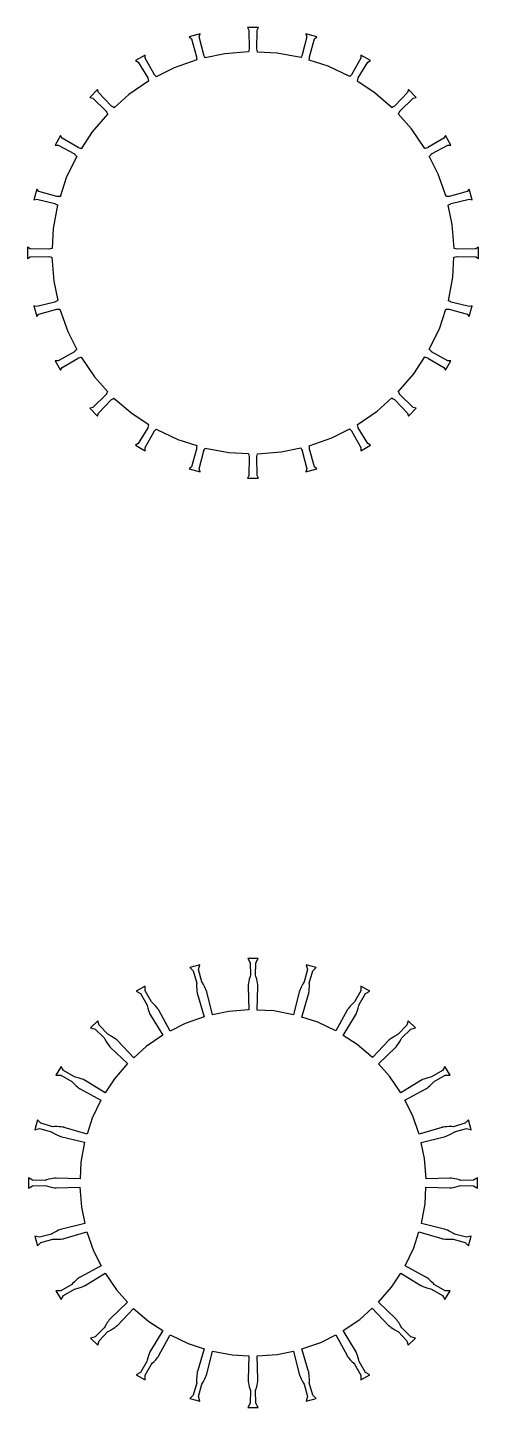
# Model space of a CAD drawing. Header units: metres. Extents: x -24 to 324, y -24 to 424.
# Drawn here: x 275.8 to 324.2, y 275.9 to 424.2 of the extents above; entities that cross this region are included whole.
import ezdxf

# ---------------------------------------------------------------- set-up
doc = ezdxf.new("R2010")
doc.units = ezdxf.units.M

msp = doc.modelspace()

# ---------------------------------------------------------------- linework, layer by layer
for p, q in [((294.306, 423.547), (293.158, 423.239)), ((293.158, 423.239), (293.391, 423.004)), ((293.391, 423.004), (293.941, 421.089)), ((294.222, 423.227), (294.306, 423.547)), ((294.703, 421.293), (294.222, 423.227)), ((300.595, 424.218), (299.405, 424.218)), ((299.405, 424.218), (299.57, 423.931)), ((299.57, 423.931), (299.606, 421.938)), ((300.394, 421.938), (300.43, 423.931)), ((300.43, 423.931), (300.595, 424.218)), ((305.778, 423.227), (305.297, 421.293)), ((306.842, 423.239), (305.694, 423.547)), ((305.694, 423.547), (305.778, 423.227)), ((306.059, 421.089), (306.609, 423.004)), ((306.609, 423.004), (306.842, 423.239)), ((296.965, 421.411), (294.863, 420.971)), ((299.534, 421.605), (296.965, 421.411)), ((299.561, 421.756), (299.533, 421.62)), ((299.533, 421.62), (299.534, 421.605)), ((299.598, 421.908), (299.561, 421.756)), ((299.606, 421.938), (299.598, 421.908)), ((300.402, 421.908), (300.394, 421.938)), ((300.439, 421.756), (300.402, 421.908)), ((300.467, 421.62), (300.439, 421.756)), ((300.466, 421.586), (300.467, 421.62)), ((302.61, 421.467), (300.466, 421.586)), ((305.141, 420.989), (302.61, 421.467)), ((288.406, 421.271), (287.376, 420.676)), ((287.376, 420.676), (287.662, 420.51)), ((287.662, 420.51), (288.689, 418.802)), ((288.407, 420.94), (288.406, 421.271)), ((289.372, 419.196), (288.407, 420.94)), ((291.527, 419.896), (289.611, 418.927)), ((293.958, 420.748), (291.527, 419.896)), ((293.941, 421.089), (293.941, 421.058)), ((293.941, 421.058), (293.946, 420.901)), ((293.946, 420.901), (293.953, 420.762)), ((293.953, 420.762), (293.958, 420.748)), ((294.718, 421.266), (294.703, 421.293)), ((294.793, 421.128), (294.718, 421.266)), ((294.855, 421.004), (294.793, 421.128)), ((294.863, 420.971), (294.855, 421.004)), ((305.145, 421.004), (305.141, 420.989)), ((305.207, 421.128), (305.145, 421.004)), ((305.282, 421.266), (305.207, 421.128)), ((305.297, 421.293), (305.282, 421.266)), ((306.037, 420.73), (306.047, 420.762)), ((308.077, 420.06), (306.037, 420.73)), ((306.047, 420.762), (306.054, 420.901)), ((306.054, 420.901), (306.059, 421.058)), ((306.059, 421.058), (306.059, 421.089)), ((310.398, 418.944), (308.077, 420.06)), ((311.593, 420.94), (310.628, 419.196)), ((311.311, 418.802), (312.338, 420.51)), ((311.594, 421.271), (311.593, 420.94)), ((312.624, 420.676), (311.594, 421.271)), ((312.338, 420.51), (312.624, 420.676)), ((288.794, 418.477), (286.666, 417.025)), ((288.689, 418.802), (288.697, 418.772)), ((288.697, 418.772), (288.742, 418.622)), ((288.742, 418.622), (288.786, 418.49)), ((288.786, 418.49), (288.794, 418.477)), ((289.394, 419.174), (289.372, 419.196)), ((289.502, 419.061), (289.394, 419.174)), ((289.594, 418.957), (289.502, 419.061)), ((289.611, 418.927), (289.594, 418.957)), ((310.406, 418.957), (310.398, 418.944)), ((310.498, 419.061), (310.406, 418.957)), ((310.606, 419.174), (310.498, 419.061)), ((310.628, 419.196), (310.606, 419.174)), ((311.197, 418.461), (311.214, 418.49)), ((312.994, 417.286), (311.197, 418.461)), ((311.214, 418.49), (311.258, 418.622)), ((311.258, 418.622), (311.303, 418.772)), ((311.303, 418.772), (311.311, 418.802)), ((283.296, 417.545), (282.455, 416.704)), ((283.382, 417.226), (283.296, 417.545)), ((284.766, 415.792), (283.382, 417.226)), ((286.666, 417.025), (285.066, 415.593)), ((314.947, 415.607), (312.994, 417.286)), ((316.618, 417.226), (315.234, 415.792)), ((316.704, 417.545), (316.618, 417.226)), ((317.545, 416.704), (316.704, 417.545)), ((282.455, 416.704), (282.774, 416.618)), ((282.774, 416.618), (284.208, 415.234)), ((284.793, 415.776), (284.766, 415.792)), ((284.926, 415.694), (284.793, 415.776)), ((285.042, 415.618), (284.926, 415.694)), ((285.066, 415.593), (285.042, 415.618)), ((314.958, 415.618), (314.947, 415.607)), ((315.074, 415.694), (314.958, 415.618)), ((315.207, 415.776), (315.074, 415.694)), ((315.234, 415.792), (315.207, 415.776)), ((315.792, 415.234), (317.226, 416.618)), ((317.226, 416.618), (317.545, 416.704)), ((284.393, 414.947), (282.714, 412.994)), ((284.208, 415.234), (284.224, 415.207)), ((284.224, 415.207), (284.306, 415.074)), ((284.306, 415.074), (284.382, 414.958)), ((284.382, 414.958), (284.393, 414.947)), ((315.593, 414.934), (315.618, 414.958)), ((317.025, 413.334), (315.593, 414.934)), ((315.618, 414.958), (315.694, 415.074)), ((315.694, 415.074), (315.776, 415.207)), ((315.776, 415.207), (315.792, 415.234)), ((279.324, 412.624), (278.729, 411.594)), ((279.49, 412.338), (279.324, 412.624)), ((282.714, 412.994), (281.539, 411.197)), ((318.477, 411.206), (317.025, 413.334)), ((320.676, 412.624), (320.51, 412.338)), ((321.271, 411.594), (320.676, 412.624)), ((278.729, 411.594), (279.06, 411.593)), ((279.06, 411.593), (280.804, 410.628)), ((281.198, 411.311), (279.49, 412.338)), ((281.228, 411.303), (281.198, 411.311)), ((281.378, 411.258), (281.228, 411.303)), ((281.51, 411.214), (281.378, 411.258)), ((281.539, 411.197), (281.51, 411.214)), ((318.49, 411.214), (318.477, 411.206)), ((318.622, 411.258), (318.49, 411.214)), ((318.772, 411.303), (318.622, 411.258)), ((318.802, 411.311), (318.772, 411.303)), ((320.51, 412.338), (318.802, 411.311)), ((319.196, 410.628), (320.94, 411.593)), ((320.94, 411.593), (321.271, 411.594)), ((281.056, 410.398), (279.94, 408.077)), ((280.804, 410.628), (280.826, 410.606)), ((280.826, 410.606), (280.939, 410.498)), ((280.939, 410.498), (281.043, 410.406)), ((281.043, 410.406), (281.056, 410.398)), ((318.927, 410.389), (318.957, 410.406)), ((319.896, 408.473), (318.927, 410.389)), ((318.957, 410.406), (319.061, 410.498)), ((319.061, 410.498), (319.174, 410.606)), ((319.174, 410.606), (319.196, 410.628)), ((279.94, 408.077), (279.27, 406.037)), ((320.748, 406.042), (319.896, 408.473)), ((276.761, 406.842), (276.453, 405.694)), ((276.996, 406.609), (276.761, 406.842)), ((278.911, 406.059), (276.996, 406.609)), ((323.004, 406.609), (321.089, 406.059)), ((323.239, 406.842), (323.004, 406.609)), ((323.547, 405.694), (323.239, 406.842)), ((276.453, 405.694), (276.773, 405.778)), ((276.773, 405.778), (278.707, 405.297)), ((279.011, 405.141), (278.533, 402.61)), ((278.707, 405.297), (278.734, 405.282)), ((278.734, 405.282), (278.872, 405.207)), ((278.872, 405.207), (278.996, 405.145)), ((278.942, 406.059), (278.911, 406.059)), ((279.099, 406.054), (278.942, 406.059)), ((278.996, 405.145), (279.011, 405.141)), ((279.238, 406.047), (279.099, 406.054)), ((279.27, 406.037), (279.238, 406.047)), ((320.762, 406.047), (320.748, 406.042)), ((320.901, 406.054), (320.762, 406.047)), ((321.058, 406.059), (320.901, 406.054)), ((320.971, 405.137), (321.004, 405.145)), ((321.411, 403.035), (320.971, 405.137)), ((321.004, 405.145), (321.128, 405.207)), ((321.089, 406.059), (321.058, 406.059)), ((321.128, 405.207), (321.266, 405.282)), ((321.266, 405.282), (321.293, 405.297)), ((321.293, 405.297), (323.227, 405.778)), ((323.227, 405.778), (323.547, 405.694)), ((278.533, 402.61), (278.414, 400.466)), ((321.605, 400.466), (321.411, 403.035)), ((276.069, 400.43), (275.782, 400.595)), ((275.782, 400.595), (275.782, 399.405)), ((324.218, 400.595), (323.931, 400.43)), ((324.218, 399.405), (324.218, 400.595)), ((275.782, 399.405), (276.069, 399.57)), ((278.062, 400.394), (276.069, 400.43)), ((276.069, 399.57), (278.062, 399.606)), ((278.092, 400.402), (278.062, 400.394)), ((278.062, 399.606), (278.092, 399.598)), ((278.244, 400.439), (278.092, 400.402)), ((278.092, 399.598), (278.244, 399.561)), ((278.38, 400.467), (278.244, 400.439)), ((278.244, 399.561), (278.38, 399.533)), ((278.414, 400.466), (278.38, 400.467)), ((278.38, 399.533), (278.395, 399.534)), ((278.395, 399.534), (278.589, 396.965)), ((321.467, 397.39), (321.586, 399.534)), ((321.586, 399.534), (321.62, 399.533)), ((321.62, 400.467), (321.605, 400.466)), ((321.756, 400.439), (321.62, 400.467)), ((321.62, 399.533), (321.756, 399.561)), ((321.908, 400.402), (321.756, 400.439)), ((321.756, 399.561), (321.908, 399.598)), ((321.938, 400.394), (321.908, 400.402)), ((321.908, 399.598), (321.938, 399.606)), ((323.931, 400.43), (321.938, 400.394)), ((321.938, 399.606), (323.931, 399.57)), ((323.931, 399.57), (324.218, 399.405)), ((278.589, 396.965), (279.029, 394.863)), ((320.989, 394.859), (321.467, 397.39)), ((278.707, 394.703), (276.773, 394.222)), ((278.734, 394.718), (278.707, 394.703)), ((278.872, 394.793), (278.734, 394.718)), ((278.996, 394.855), (278.872, 394.793)), ((279.029, 394.863), (278.996, 394.855)), ((321.004, 394.855), (320.989, 394.859)), ((321.128, 394.793), (321.004, 394.855)), ((321.266, 394.718), (321.128, 394.793)), ((321.293, 394.703), (321.266, 394.718)), ((323.227, 394.222), (321.293, 394.703)), ((276.773, 394.222), (276.453, 394.306)), ((276.453, 394.306), (276.761, 393.158)), ((276.761, 393.158), (276.996, 393.391)), ((276.996, 393.391), (278.911, 393.941)), ((278.911, 393.941), (278.942, 393.941)), ((278.942, 393.941), (279.099, 393.946)), ((279.099, 393.946), (279.238, 393.953)), ((279.238, 393.953), (279.252, 393.958)), ((279.252, 393.958), (280.104, 391.527)), ((320.06, 391.923), (320.73, 393.963)), ((320.73, 393.963), (320.762, 393.953)), ((320.762, 393.953), (320.901, 393.946)), ((320.901, 393.946), (321.058, 393.941)), ((321.058, 393.941), (321.089, 393.941)), ((321.089, 393.941), (323.004, 393.391)), ((323.004, 393.391), (323.239, 393.158)), ((323.547, 394.306), (323.227, 394.222)), ((323.239, 393.158), (323.547, 394.306)), ((318.944, 389.602), (320.06, 391.923)), ((280.104, 391.527), (281.073, 389.611)), ((280.804, 389.372), (279.06, 388.407)), ((279.49, 387.662), (281.198, 388.689)), ((280.826, 389.394), (280.804, 389.372)), ((280.939, 389.502), (280.826, 389.394)), ((281.043, 389.594), (280.939, 389.502)), ((281.073, 389.611), (281.043, 389.594)), ((281.198, 388.689), (281.228, 388.697)), ((281.228, 388.697), (281.378, 388.742)), ((281.378, 388.742), (281.51, 388.786)), ((281.51, 388.786), (281.523, 388.794)), ((281.523, 388.794), (282.975, 386.666)), ((317.286, 387.006), (318.461, 388.803)), ((318.461, 388.803), (318.49, 388.786)), ((318.49, 388.786), (318.622, 388.742)), ((318.622, 388.742), (318.772, 388.697)), ((318.772, 388.697), (318.802, 388.689)), ((318.802, 388.689), (320.51, 387.662)), ((318.957, 389.594), (318.944, 389.602)), ((319.061, 389.502), (318.957, 389.594)), ((319.174, 389.394), (319.061, 389.502)), ((319.196, 389.372), (319.174, 389.394)), ((320.94, 388.407), (319.196, 389.372)), ((279.06, 388.407), (278.729, 388.406)), ((278.729, 388.406), (279.324, 387.376)), ((279.324, 387.376), (279.49, 387.662)), ((320.51, 387.662), (320.676, 387.376)), ((320.676, 387.376), (321.271, 388.406)), ((321.271, 388.406), (320.94, 388.407)), ((282.975, 386.666), (284.407, 385.066)), ((315.607, 385.053), (317.286, 387.006)), ((284.208, 384.766), (282.774, 383.382)), ((284.224, 384.793), (284.208, 384.766)), ((284.306, 384.926), (284.224, 384.793)), ((284.382, 385.042), (284.306, 384.926)), ((284.407, 385.066), (284.382, 385.042)), ((284.766, 384.208), (284.793, 384.224)), ((284.793, 384.224), (284.926, 384.306)), ((284.926, 384.306), (285.042, 384.382)), ((285.042, 384.382), (285.053, 384.393)), ((285.053, 384.393), (287.006, 382.714)), ((313.334, 382.975), (314.934, 384.407)), ((314.934, 384.407), (314.958, 384.382)), ((314.958, 384.382), (315.074, 384.306)), ((315.074, 384.306), (315.207, 384.224)), ((315.207, 384.224), (315.234, 384.208)), ((315.618, 385.042), (315.607, 385.053)), ((315.694, 384.926), (315.618, 385.042)), ((315.776, 384.793), (315.694, 384.926)), ((315.792, 384.766), (315.776, 384.793)), ((317.226, 383.382), (315.792, 384.766)), ((282.774, 383.382), (282.455, 383.296)), ((282.455, 383.296), (283.296, 382.455)), ((283.296, 382.455), (283.382, 382.774)), ((283.382, 382.774), (284.766, 384.208)), ((311.206, 381.523), (313.334, 382.975)), ((315.234, 384.208), (316.618, 382.774)), ((316.618, 382.774), (316.704, 382.455)), ((316.704, 382.455), (317.545, 383.296)), ((317.545, 383.296), (317.226, 383.382)), ((287.006, 382.714), (288.803, 381.539)), ((288.742, 381.378), (288.697, 381.228)), ((288.786, 381.51), (288.742, 381.378)), ((288.803, 381.539), (288.786, 381.51)), ((311.214, 381.51), (311.206, 381.523)), ((311.258, 381.378), (311.214, 381.51)), ((311.303, 381.228), (311.258, 381.378)), ((288.689, 381.198), (287.662, 379.49)), ((288.407, 379.06), (289.372, 380.804)), ((288.697, 381.228), (288.689, 381.198)), ((289.372, 380.804), (289.394, 380.826)), ((289.394, 380.826), (289.502, 380.939)), ((289.502, 380.939), (289.594, 381.043)), ((289.594, 381.043), (289.602, 381.056)), ((289.602, 381.056), (291.923, 379.94)), ((291.923, 379.94), (293.963, 379.27)), ((306.042, 379.252), (308.473, 380.104)), ((308.473, 380.104), (310.389, 381.073)), ((310.389, 381.073), (310.406, 381.043)), ((310.406, 381.043), (310.498, 380.939)), ((310.498, 380.939), (310.606, 380.826)), ((310.606, 380.826), (310.628, 380.804)), ((310.628, 380.804), (311.593, 379.06)), ((311.311, 381.198), (311.303, 381.228)), ((312.338, 379.49), (311.311, 381.198)), ((287.662, 379.49), (287.376, 379.324)), ((287.376, 379.324), (288.406, 378.729)), ((288.406, 378.729), (288.407, 379.06)), ((293.941, 378.911), (293.391, 376.996)), ((293.946, 379.099), (293.941, 378.942)), ((293.941, 378.942), (293.941, 378.911)), ((293.953, 379.238), (293.946, 379.099)), ((293.963, 379.27), (293.953, 379.238)), ((294.222, 376.773), (294.703, 378.707)), ((294.703, 378.707), (294.718, 378.734)), ((294.718, 378.734), (294.793, 378.872)), ((294.793, 378.872), (294.855, 378.996)), ((294.855, 378.996), (294.859, 379.011)), ((294.859, 379.011), (297.39, 378.533)), ((297.39, 378.533), (299.534, 378.414)), ((299.534, 378.414), (299.533, 378.38)), ((299.533, 378.38), (299.561, 378.244)), ((300.439, 378.244), (300.467, 378.38)), ((300.466, 378.395), (303.035, 378.589)), ((300.467, 378.38), (300.466, 378.395)), ((303.035, 378.589), (305.137, 379.029)), ((305.137, 379.029), (305.145, 378.996)), ((305.145, 378.996), (305.207, 378.872)), ((305.207, 378.872), (305.282, 378.734)), ((305.282, 378.734), (305.297, 378.707)), ((305.297, 378.707), (305.778, 376.773)), ((306.047, 379.238), (306.042, 379.252)), ((306.054, 379.099), (306.047, 379.238)), ((306.059, 378.942), (306.054, 379.099)), ((306.059, 378.911), (306.059, 378.942)), ((306.609, 376.996), (306.059, 378.911)), ((311.593, 379.06), (311.594, 378.729)), ((311.594, 378.729), (312.624, 379.324)), ((312.624, 379.324), (312.338, 379.49)), ((293.391, 376.996), (293.158, 376.761)), ((299.561, 378.244), (299.598, 378.092)), ((299.606, 378.062), (299.57, 376.069)), ((299.598, 378.092), (299.606, 378.062)), ((300.394, 378.062), (300.402, 378.092)), ((300.43, 376.069), (300.394, 378.062)), ((300.402, 378.092), (300.439, 378.244)), ((306.842, 376.761), (306.609, 376.996)), ((293.158, 376.761), (294.306, 376.453)), ((294.306, 376.453), (294.222, 376.773)), ((299.57, 376.069), (299.405, 375.782)), ((299.405, 375.782), (300.595, 375.782)), ((300.595, 375.782), (300.43, 376.069)), ((305.778, 376.773), (305.694, 376.453)), ((305.694, 376.453), (306.842, 376.761)), ((294.279, 323.45), (293.229, 323.168)), ((294.157, 322.952), (294.279, 323.45)), ((300.544, 324.131), (299.456, 324.131)), ((299.456, 324.131), (299.703, 323.683)), ((299.703, 323.683), (299.72, 322.325)), ((300.28, 322.325), (300.297, 323.683)), ((300.297, 323.683), (300.544, 324.131)), ((306.771, 323.168), (305.721, 323.45)), ((305.721, 323.45), (305.843, 322.952)), ((293.229, 323.168), (293.584, 322.799)), ((293.584, 322.799), (293.952, 321.492)), ((294.492, 321.637), (294.157, 322.952)), ((299.602, 321.926), (299.547, 321.688)), ((299.681, 322.205), (299.602, 321.926)), ((299.72, 322.325), (299.681, 322.205)), ((300.319, 322.205), (300.28, 322.325)), ((300.398, 321.926), (300.319, 322.205)), ((300.453, 321.688), (300.398, 321.926)), ((305.843, 322.952), (305.508, 321.637)), ((306.048, 321.492), (306.416, 322.799)), ((306.416, 322.799), (306.771, 323.168)), ((288.405, 321.17), (287.464, 320.626)), ((287.464, 320.626), (287.902, 320.361)), ((288.416, 320.658), (288.405, 321.17)), ((289.08, 319.474), (288.416, 320.658)), ((293.944, 321.366), (293.941, 321.076)), ((293.941, 321.076), (293.949, 320.832)), ((293.952, 321.492), (293.944, 321.366)), ((293.949, 320.832), (293.965, 320.632)), ((293.965, 320.632), (293.984, 320.477)), ((293.984, 320.477), (294.003, 320.367)), ((294.561, 321.531), (294.492, 321.637)), ((294.709, 321.282), (294.561, 321.531)), ((294.825, 321.066), (294.709, 321.282)), ((294.911, 320.885), (294.825, 321.066)), ((294.971, 320.742), (294.911, 320.885)), ((295.01, 320.637), (294.971, 320.742)), ((295.03, 320.574), (295.01, 320.637)), ((295.036, 320.552), (295.03, 320.574)), ((295.634, 318.074), (295.036, 320.552)), ((299.479, 321.226), (299.476, 321.159)), ((299.476, 321.159), (299.476, 321.137)), ((299.476, 321.137), (299.539, 318.603)), ((299.489, 321.336), (299.479, 321.226)), ((299.51, 321.491), (299.489, 321.336)), ((299.547, 321.688), (299.51, 321.491)), ((300.49, 321.491), (300.453, 321.688)), ((300.461, 318.588), (300.524, 321.137)), ((300.511, 321.336), (300.49, 321.491)), ((300.521, 321.226), (300.511, 321.336)), ((300.524, 321.159), (300.521, 321.226)), ((300.524, 321.137), (300.524, 321.159)), ((304.964, 320.552), (304.369, 318.089)), ((304.97, 320.574), (304.964, 320.552)), ((304.99, 320.637), (304.97, 320.574)), ((305.029, 320.742), (304.99, 320.637)), ((305.089, 320.885), (305.029, 320.742)), ((305.175, 321.066), (305.089, 320.885)), ((305.291, 321.282), (305.175, 321.066)), ((305.439, 321.531), (305.291, 321.282)), ((305.508, 321.637), (305.439, 321.531)), ((305.997, 320.367), (306.016, 320.477)), ((306.016, 320.477), (306.035, 320.632)), ((306.035, 320.632), (306.051, 320.832)), ((306.056, 321.366), (306.048, 321.492)), ((306.051, 320.832), (306.059, 321.076)), ((306.059, 321.076), (306.056, 321.366)), ((311.584, 320.658), (310.92, 319.474)), ((311.595, 321.17), (311.584, 320.658)), ((312.536, 320.626), (311.595, 321.17)), ((312.098, 320.361), (312.536, 320.626)), ((287.902, 320.361), (288.595, 319.194)), ((288.595, 319.194), (288.621, 319.07)), ((288.621, 319.07), (288.692, 318.79)), ((289.174, 319.39), (289.08, 319.474)), ((289.381, 319.188), (289.174, 319.39)), ((289.549, 319.009), (289.381, 319.188)), ((289.679, 318.856), (289.549, 319.009)), ((294.003, 320.367), (294.017, 320.302)), ((294.017, 320.302), (294.023, 320.281)), ((294.023, 320.281), (294.739, 317.85)), ((305.256, 317.835), (305.977, 320.281)), ((305.977, 320.281), (305.983, 320.302)), ((305.983, 320.302), (305.997, 320.367)), ((310.451, 319.009), (310.321, 318.856)), ((310.619, 319.188), (310.451, 319.009)), ((310.826, 319.39), (310.619, 319.188)), ((310.92, 319.474), (310.826, 319.39)), ((311.308, 318.79), (311.379, 319.07)), ((311.379, 319.07), (311.405, 319.194)), ((311.405, 319.194), (312.098, 320.361)), ((288.692, 318.79), (288.764, 318.556)), ((288.764, 318.556), (288.831, 318.367)), ((288.831, 318.367), (288.889, 318.222)), ((288.889, 318.222), (288.936, 318.121)), ((288.936, 318.121), (288.967, 318.062)), ((288.967, 318.062), (288.978, 318.043)), ((288.978, 318.043), (290.299, 315.88)), ((289.774, 318.733), (289.679, 318.856)), ((289.838, 318.642), (289.774, 318.733)), ((289.875, 318.586), (289.838, 318.642)), ((289.886, 318.567), (289.875, 318.586)), ((291.105, 316.328), (289.886, 318.567)), ((294.739, 317.85), (292.703, 317.136)), ((297.386, 318.441), (295.634, 318.074)), ((299.539, 318.603), (297.386, 318.441)), ((302.248, 318.489), (300.461, 318.588)), ((304.369, 318.089), (302.248, 318.489)), ((306.957, 317.277), (305.256, 317.835)), ((310.114, 318.567), (308.902, 316.342)), ((309.693, 315.867), (311.022, 318.043)), ((310.125, 318.586), (310.114, 318.567)), ((310.162, 318.642), (310.125, 318.586)), ((310.226, 318.733), (310.162, 318.642)), ((310.321, 318.856), (310.226, 318.733)), ((311.022, 318.043), (311.033, 318.062)), ((311.033, 318.062), (311.064, 318.121)), ((311.064, 318.121), (311.111, 318.222)), ((311.111, 318.222), (311.169, 318.367)), ((311.169, 318.367), (311.236, 318.556)), ((311.236, 318.556), (311.308, 318.79)), ((283.321, 317.448), (282.552, 316.679)), ((282.552, 316.679), (283.044, 316.536)), ((283.044, 316.536), (284.016, 315.589)), ((283.464, 316.956), (283.321, 317.448)), ((284.411, 315.984), (283.464, 316.956)), ((284.525, 315.927), (284.411, 315.984)), ((292.703, 317.136), (291.105, 316.328)), ((308.902, 316.342), (306.957, 317.277)), ((315.589, 315.984), (315.475, 315.927)), ((316.536, 316.956), (315.589, 315.984)), ((315.984, 315.589), (316.956, 316.536)), ((316.679, 317.448), (316.536, 316.956)), ((317.448, 316.679), (316.679, 317.448)), ((316.956, 316.536), (317.448, 316.679)), ((284.016, 315.589), (284.073, 315.475)), ((284.073, 315.475), (284.214, 315.223)), ((284.214, 315.223), (284.344, 315.015)), ((284.344, 315.015), (284.458, 314.85)), ((284.458, 314.85), (284.552, 314.726)), ((284.777, 315.786), (284.525, 315.927)), ((284.552, 314.726), (284.623, 314.64)), ((284.623, 314.64), (284.668, 314.591)), ((284.668, 314.591), (284.683, 314.575)), ((284.683, 314.575), (286.519, 312.828)), ((284.985, 315.656), (284.777, 315.786)), ((285.15, 315.542), (284.985, 315.656)), ((285.274, 315.448), (285.15, 315.542)), ((285.36, 315.377), (285.274, 315.448)), ((285.409, 315.332), (285.36, 315.377)), ((285.425, 315.317), (285.409, 315.332)), ((287.182, 313.47), (285.425, 315.317)), ((288.516, 314.663), (287.182, 313.47)), ((290.299, 315.88), (288.516, 314.663)), ((311.191, 314.888), (309.693, 315.867)), ((312.828, 313.481), (311.191, 314.888)), ((314.575, 315.317), (312.828, 313.481)), ((313.47, 312.818), (315.317, 314.575)), ((314.591, 315.332), (314.575, 315.317)), ((314.64, 315.377), (314.591, 315.332)), ((314.726, 315.448), (314.64, 315.377)), ((314.85, 315.542), (314.726, 315.448)), ((315.015, 315.656), (314.85, 315.542)), ((315.223, 315.786), (315.015, 315.656)), ((315.475, 315.927), (315.223, 315.786)), ((315.317, 314.575), (315.332, 314.591)), ((315.332, 314.591), (315.377, 314.64)), ((315.377, 314.64), (315.448, 314.726)), ((315.448, 314.726), (315.542, 314.85)), ((315.542, 314.85), (315.656, 315.015)), ((315.656, 315.015), (315.786, 315.223)), ((315.786, 315.223), (315.927, 315.475)), ((315.927, 315.475), (315.984, 315.589)), ((279.374, 312.536), (278.83, 311.595)), ((278.83, 311.595), (279.342, 311.584)), ((279.342, 311.584), (280.526, 310.92)), ((279.639, 312.098), (279.374, 312.536)), ((280.806, 311.405), (279.639, 312.098)), ((286.519, 312.828), (285.112, 311.191)), ((314.663, 311.484), (313.47, 312.818)), ((320.361, 312.098), (319.194, 311.405)), ((319.474, 310.92), (320.658, 311.584)), ((320.626, 312.536), (320.361, 312.098)), ((321.17, 311.595), (320.626, 312.536)), ((320.658, 311.584), (321.17, 311.595)), ((280.526, 310.92), (280.61, 310.826)), ((280.61, 310.826), (280.812, 310.619)), ((280.93, 311.379), (280.806, 311.405)), ((280.812, 310.619), (280.991, 310.451)), ((281.21, 311.308), (280.93, 311.379)), ((280.991, 310.451), (281.144, 310.321)), ((281.144, 310.321), (281.267, 310.226)), ((281.444, 311.236), (281.21, 311.308)), ((281.267, 310.226), (281.358, 310.162)), ((281.358, 310.162), (281.414, 310.125)), ((281.414, 310.125), (281.433, 310.114)), ((281.433, 310.114), (283.658, 308.902)), ((281.633, 311.169), (281.444, 311.236)), ((281.778, 311.111), (281.633, 311.169)), ((281.879, 311.064), (281.778, 311.111)), ((281.938, 311.033), (281.879, 311.064)), ((281.957, 311.022), (281.938, 311.033)), ((284.133, 309.693), (281.957, 311.022)), ((285.112, 311.191), (284.133, 309.693)), ((315.88, 309.701), (314.663, 311.484)), ((318.043, 311.022), (315.88, 309.701)), ((316.328, 308.895), (318.567, 310.114)), ((318.062, 311.033), (318.043, 311.022)), ((318.121, 311.064), (318.062, 311.033)), ((318.222, 311.111), (318.121, 311.064)), ((318.367, 311.169), (318.222, 311.111)), ((318.556, 311.236), (318.367, 311.169)), ((318.79, 311.308), (318.556, 311.236)), ((318.567, 310.114), (318.586, 310.125)), ((318.586, 310.125), (318.642, 310.162)), ((318.642, 310.162), (318.733, 310.226)), ((318.733, 310.226), (318.856, 310.321)), ((319.07, 311.379), (318.79, 311.308)), ((318.856, 310.321), (319.009, 310.451)), ((319.009, 310.451), (319.188, 310.619)), ((319.194, 311.405), (319.07, 311.379)), ((319.188, 310.619), (319.39, 310.826)), ((319.39, 310.826), (319.474, 310.92)), ((283.658, 308.902), (282.723, 306.957)), ((317.136, 307.297), (316.328, 308.895)), ((317.85, 305.261), (317.136, 307.297)), ((276.832, 306.771), (276.55, 305.721)), ((276.55, 305.721), (277.048, 305.843)), ((277.201, 306.416), (276.832, 306.771)), ((277.048, 305.843), (278.363, 305.508)), ((278.508, 306.048), (277.201, 306.416)), ((278.634, 306.056), (278.508, 306.048)), ((278.924, 306.059), (278.634, 306.056)), ((279.168, 306.051), (278.924, 306.059)), ((279.368, 306.035), (279.168, 306.051)), ((279.523, 306.016), (279.368, 306.035)), ((279.633, 305.997), (279.523, 306.016)), ((279.698, 305.983), (279.633, 305.997)), ((279.719, 305.977), (279.698, 305.983)), ((282.165, 305.256), (279.719, 305.977)), ((282.723, 306.957), (282.165, 305.256)), ((320.281, 305.977), (317.85, 305.261)), ((320.302, 305.983), (320.281, 305.977)), ((320.367, 305.997), (320.302, 305.983)), ((320.477, 306.016), (320.367, 305.997)), ((320.632, 306.035), (320.477, 306.016)), ((320.832, 306.051), (320.632, 306.035)), ((321.076, 306.059), (320.832, 306.051)), ((321.366, 306.056), (321.076, 306.059)), ((321.492, 306.048), (321.366, 306.056)), ((322.799, 306.416), (321.492, 306.048)), ((321.637, 305.508), (322.952, 305.843)), ((323.168, 306.771), (322.799, 306.416)), ((322.952, 305.843), (323.45, 305.721)), ((323.45, 305.721), (323.168, 306.771)), ((278.363, 305.508), (278.469, 305.439)), ((278.469, 305.439), (278.718, 305.291)), ((278.718, 305.291), (278.934, 305.175)), ((278.934, 305.175), (279.115, 305.089)), ((279.115, 305.089), (279.258, 305.029)), ((279.258, 305.029), (279.363, 304.99)), ((279.363, 304.99), (279.426, 304.97)), ((279.426, 304.97), (279.448, 304.964)), ((279.448, 304.964), (281.911, 304.369)), ((281.911, 304.369), (281.511, 302.248)), ((318.074, 304.366), (320.552, 304.964)), ((318.441, 302.614), (318.074, 304.366)), ((320.552, 304.964), (320.574, 304.97)), ((320.574, 304.97), (320.637, 304.99)), ((320.637, 304.99), (320.742, 305.029)), ((320.742, 305.029), (320.885, 305.089)), ((320.885, 305.089), (321.066, 305.175)), ((321.066, 305.175), (321.282, 305.291)), ((321.282, 305.291), (321.531, 305.439)), ((321.531, 305.439), (321.637, 305.508)), ((281.511, 302.248), (281.412, 300.461)), ((318.603, 300.461), (318.441, 302.614)), ((276.317, 300.297), (275.869, 300.544)), ((275.869, 300.544), (275.869, 299.456)), ((275.869, 299.456), (276.317, 299.703)), ((277.675, 300.28), (276.317, 300.297)), ((276.317, 299.703), (277.675, 299.72)), ((277.795, 300.319), (277.675, 300.28)), ((277.675, 299.72), (277.795, 299.681)), ((278.074, 300.398), (277.795, 300.319)), ((277.795, 299.681), (278.074, 299.602)), ((278.312, 300.453), (278.074, 300.398)), ((278.509, 300.49), (278.312, 300.453)), ((278.664, 300.511), (278.509, 300.49)), ((278.774, 300.521), (278.664, 300.511)), ((278.841, 300.524), (278.774, 300.521)), ((278.863, 300.524), (278.841, 300.524)), ((281.412, 300.461), (278.863, 300.524)), ((321.137, 300.524), (318.603, 300.461)), ((321.159, 300.524), (321.137, 300.524)), ((321.226, 300.521), (321.159, 300.524)), ((321.336, 300.511), (321.226, 300.521)), ((321.491, 300.49), (321.336, 300.511)), ((321.688, 300.453), (321.491, 300.49)), ((321.926, 300.398), (321.688, 300.453)), ((322.205, 300.319), (321.926, 300.398)), ((321.926, 299.602), (322.205, 299.681)), ((322.325, 300.28), (322.205, 300.319)), ((322.205, 299.681), (322.325, 299.72)), ((323.683, 300.297), (322.325, 300.28)), ((322.325, 299.72), (323.683, 299.703)), ((324.131, 300.544), (323.683, 300.297)), ((323.683, 299.703), (324.131, 299.456)), ((324.131, 299.456), (324.131, 300.544)), ((278.074, 299.602), (278.312, 299.547)), ((278.312, 299.547), (278.509, 299.51)), ((278.509, 299.51), (278.664, 299.489)), ((278.664, 299.489), (278.774, 299.479)), ((278.774, 299.479), (278.841, 299.476)), ((278.841, 299.476), (278.863, 299.476)), ((278.863, 299.476), (281.397, 299.539)), ((281.397, 299.539), (281.559, 297.386)), ((318.489, 297.752), (318.588, 299.539)), ((318.588, 299.539), (321.137, 299.476)), ((321.137, 299.476), (321.159, 299.476)), ((321.159, 299.476), (321.226, 299.479)), ((321.226, 299.479), (321.336, 299.489)), ((321.336, 299.489), (321.491, 299.51)), ((321.491, 299.51), (321.688, 299.547)), ((321.688, 299.547), (321.926, 299.602)), ((281.559, 297.386), (281.926, 295.634)), ((318.089, 295.631), (318.489, 297.752)), ((281.926, 295.634), (279.448, 295.036)), ((320.552, 295.036), (318.089, 295.631)), ((277.048, 294.157), (276.55, 294.279)), ((276.55, 294.279), (276.832, 293.229)), ((278.363, 294.492), (277.048, 294.157)), ((277.201, 293.584), (278.508, 293.952)), ((278.469, 294.561), (278.363, 294.492)), ((278.718, 294.709), (278.469, 294.561)), ((278.508, 293.952), (278.634, 293.944)), ((278.634, 293.944), (278.924, 293.941)), ((278.934, 294.825), (278.718, 294.709)), ((278.924, 293.941), (279.168, 293.949)), ((279.115, 294.911), (278.934, 294.825)), ((279.258, 294.971), (279.115, 294.911)), ((279.168, 293.949), (279.368, 293.965)), ((279.363, 295.01), (279.258, 294.971)), ((279.426, 295.03), (279.363, 295.01)), ((279.368, 293.965), (279.523, 293.984)), ((279.448, 295.036), (279.426, 295.03)), ((279.523, 293.984), (279.633, 294.003)), ((279.633, 294.003), (279.698, 294.017)), ((279.698, 294.017), (279.719, 294.023)), ((279.719, 294.023), (282.15, 294.739)), ((282.15, 294.739), (282.864, 292.703)), ((317.277, 293.043), (317.835, 294.744)), ((317.835, 294.744), (320.281, 294.023)), ((320.281, 294.023), (320.302, 294.017)), ((320.302, 294.017), (320.367, 294.003)), ((320.367, 294.003), (320.477, 293.984)), ((320.477, 293.984), (320.632, 293.965)), ((320.574, 295.03), (320.552, 295.036)), ((320.637, 295.01), (320.574, 295.03)), ((320.632, 293.965), (320.832, 293.949)), ((320.742, 294.971), (320.637, 295.01)), ((320.885, 294.911), (320.742, 294.971)), ((320.832, 293.949), (321.076, 293.941)), ((321.066, 294.825), (320.885, 294.911)), ((321.282, 294.709), (321.066, 294.825)), ((321.076, 293.941), (321.366, 293.944)), ((321.531, 294.561), (321.282, 294.709)), ((321.366, 293.944), (321.492, 293.952)), ((321.492, 293.952), (322.799, 293.584)), ((321.637, 294.492), (321.531, 294.561)), ((322.952, 294.157), (321.637, 294.492)), ((323.45, 294.279), (322.952, 294.157)), ((323.168, 293.229), (323.45, 294.279)), ((276.832, 293.229), (277.201, 293.584)), ((282.864, 292.703), (283.672, 291.105)), ((316.342, 291.098), (317.277, 293.043)), ((322.799, 293.584), (323.168, 293.229)), ((283.672, 291.105), (281.433, 289.886)), ((318.567, 289.886), (316.342, 291.098)), ((280.812, 289.381), (280.61, 289.174)), ((280.991, 289.549), (280.812, 289.381)), ((281.144, 289.679), (280.991, 289.549)), ((281.267, 289.774), (281.144, 289.679)), ((281.358, 289.838), (281.267, 289.774)), ((281.414, 289.875), (281.358, 289.838)), ((281.433, 289.886), (281.414, 289.875)), ((281.957, 288.978), (284.12, 290.299)), ((284.12, 290.299), (285.337, 288.516)), ((314.888, 288.809), (315.867, 290.307)), ((315.867, 290.307), (318.043, 288.978)), ((318.586, 289.875), (318.567, 289.886)), ((318.642, 289.838), (318.586, 289.875)), ((318.733, 289.774), (318.642, 289.838)), ((318.856, 289.679), (318.733, 289.774)), ((319.009, 289.549), (318.856, 289.679)), ((319.188, 289.381), (319.009, 289.549)), ((319.39, 289.174), (319.188, 289.381)), ((279.342, 288.416), (278.83, 288.405)), ((278.83, 288.405), (279.374, 287.464)), ((280.526, 289.08), (279.342, 288.416)), ((279.374, 287.464), (279.639, 287.902)), ((279.639, 287.902), (280.806, 288.595)), ((280.61, 289.174), (280.526, 289.08)), ((280.806, 288.595), (280.93, 288.621)), ((280.93, 288.621), (281.21, 288.692)), ((281.21, 288.692), (281.444, 288.764)), ((281.444, 288.764), (281.633, 288.831)), ((281.633, 288.831), (281.778, 288.889)), ((281.778, 288.889), (281.879, 288.936)), ((281.879, 288.936), (281.938, 288.967)), ((281.938, 288.967), (281.957, 288.978)), ((285.337, 288.516), (286.53, 287.182)), ((313.481, 287.172), (314.888, 288.809)), ((318.043, 288.978), (318.062, 288.967)), ((318.062, 288.967), (318.121, 288.936)), ((318.121, 288.936), (318.222, 288.889)), ((318.222, 288.889), (318.367, 288.831)), ((318.367, 288.831), (318.556, 288.764)), ((318.556, 288.764), (318.79, 288.692)), ((318.79, 288.692), (319.07, 288.621)), ((319.07, 288.621), (319.194, 288.595)), ((319.194, 288.595), (320.361, 287.902)), ((319.474, 289.08), (319.39, 289.174)), ((320.658, 288.416), (319.474, 289.08)), ((320.361, 287.902), (320.626, 287.464)), ((320.626, 287.464), (321.17, 288.405)), ((321.17, 288.405), (320.658, 288.416)), ((286.53, 287.182), (284.683, 285.425)), ((285.425, 284.683), (287.172, 286.519)), ((287.172, 286.519), (288.809, 285.112)), ((311.484, 285.337), (312.818, 286.53)), ((312.818, 286.53), (314.575, 284.683)), ((315.317, 285.425), (313.481, 287.172)), ((284.344, 284.985), (284.214, 284.777)), ((284.458, 285.15), (284.344, 284.985)), ((284.552, 285.274), (284.458, 285.15)), ((284.623, 285.36), (284.552, 285.274)), ((284.668, 285.409), (284.623, 285.36)), ((284.683, 285.425), (284.668, 285.409)), ((288.809, 285.112), (290.307, 284.133)), ((309.701, 284.12), (311.484, 285.337)), ((315.332, 285.409), (315.317, 285.425)), ((315.377, 285.36), (315.332, 285.409)), ((315.448, 285.274), (315.377, 285.36)), ((315.542, 285.15), (315.448, 285.274)), ((315.656, 284.985), (315.542, 285.15)), ((315.786, 284.777), (315.656, 284.985)), ((283.044, 283.464), (282.552, 283.321)), ((284.016, 284.411), (283.044, 283.464)), ((283.464, 283.044), (284.411, 284.016)), ((284.073, 284.525), (284.016, 284.411)), ((284.214, 284.777), (284.073, 284.525)), ((284.411, 284.016), (284.525, 284.073)), ((284.525, 284.073), (284.777, 284.214)), ((284.777, 284.214), (284.985, 284.344)), ((284.985, 284.344), (285.15, 284.458)), ((285.15, 284.458), (285.274, 284.552)), ((285.274, 284.552), (285.36, 284.623)), ((285.36, 284.623), (285.409, 284.668)), ((285.409, 284.668), (285.425, 284.683)), ((290.307, 284.133), (288.978, 281.957)), ((289.886, 281.433), (291.098, 283.658)), ((291.098, 283.658), (293.043, 282.723)), ((307.297, 282.864), (308.895, 283.672)), ((308.895, 283.672), (310.114, 281.433)), ((311.022, 281.957), (309.701, 284.12)), ((314.575, 284.683), (314.591, 284.668)), ((314.591, 284.668), (314.64, 284.623)), ((314.64, 284.623), (314.726, 284.552)), ((314.726, 284.552), (314.85, 284.458)), ((314.85, 284.458), (315.015, 284.344)), ((315.015, 284.344), (315.223, 284.214)), ((315.223, 284.214), (315.475, 284.073)), ((315.475, 284.073), (315.589, 284.016)), ((315.589, 284.016), (316.536, 283.044)), ((315.927, 284.525), (315.786, 284.777)), ((315.984, 284.411), (315.927, 284.525)), ((316.956, 283.464), (315.984, 284.411)), ((317.448, 283.321), (316.956, 283.464)), ((282.552, 283.321), (283.321, 282.552)), ((283.321, 282.552), (283.464, 283.044)), ((288.936, 281.879), (288.889, 281.778)), ((288.967, 281.938), (288.936, 281.879)), ((288.978, 281.957), (288.967, 281.938)), ((293.043, 282.723), (294.744, 282.165)), ((294.744, 282.165), (294.023, 279.719)), ((295.036, 279.448), (295.631, 281.911)), ((295.631, 281.911), (297.752, 281.511)), ((302.614, 281.559), (304.366, 281.926)), ((304.366, 281.926), (304.964, 279.448)), ((305.261, 282.15), (307.297, 282.864)), ((305.977, 279.719), (305.261, 282.15)), ((311.033, 281.938), (311.022, 281.957)), ((311.064, 281.879), (311.033, 281.938)), ((311.111, 281.778), (311.064, 281.879)), ((316.536, 283.044), (316.679, 282.552)), ((316.679, 282.552), (317.448, 283.321)), ((288.595, 280.806), (287.902, 279.639)), ((288.416, 279.342), (289.08, 280.526)), ((288.621, 280.93), (288.595, 280.806)), ((288.692, 281.21), (288.621, 280.93)), ((288.764, 281.444), (288.692, 281.21)), ((288.831, 281.633), (288.764, 281.444)), ((288.889, 281.778), (288.831, 281.633)), ((289.08, 280.526), (289.174, 280.61)), ((289.174, 280.61), (289.381, 280.812)), ((289.381, 280.812), (289.549, 280.991)), ((289.549, 280.991), (289.679, 281.144)), ((289.679, 281.144), (289.774, 281.267)), ((289.774, 281.267), (289.838, 281.358)), ((289.838, 281.358), (289.875, 281.414)), ((289.875, 281.414), (289.886, 281.433)), ((297.752, 281.511), (299.539, 281.412)), ((299.539, 281.412), (299.476, 278.863)), ((300.461, 281.397), (302.614, 281.559)), ((300.524, 278.863), (300.461, 281.397)), ((310.114, 281.433), (310.125, 281.414)), ((310.125, 281.414), (310.162, 281.358)), ((310.162, 281.358), (310.226, 281.267)), ((310.226, 281.267), (310.321, 281.144)), ((310.321, 281.144), (310.451, 280.991)), ((310.451, 280.991), (310.619, 280.812)), ((310.619, 280.812), (310.826, 280.61)), ((310.826, 280.61), (310.92, 280.526)), ((310.92, 280.526), (311.584, 279.342)), ((311.169, 281.633), (311.111, 281.778)), ((311.236, 281.444), (311.169, 281.633)), ((311.308, 281.21), (311.236, 281.444)), ((311.379, 280.93), (311.308, 281.21)), ((311.405, 280.806), (311.379, 280.93)), ((312.098, 279.639), (311.405, 280.806)), ((287.902, 279.639), (287.464, 279.374)), ((287.464, 279.374), (288.405, 278.83)), ((288.405, 278.83), (288.416, 279.342)), ((293.949, 279.168), (293.941, 278.924)), ((293.941, 278.924), (293.944, 278.634)), ((293.965, 279.368), (293.949, 279.168)), ((293.984, 279.523), (293.965, 279.368)), ((294.003, 279.633), (293.984, 279.523)), ((294.017, 279.698), (294.003, 279.633)), ((294.023, 279.719), (294.017, 279.698)), ((294.709, 278.718), (294.825, 278.934)), ((294.825, 278.934), (294.911, 279.115)), ((294.911, 279.115), (294.971, 279.258)), ((294.971, 279.258), (295.01, 279.363)), ((295.01, 279.363), (295.03, 279.426)), ((295.03, 279.426), (295.036, 279.448)), ((304.964, 279.448), (304.97, 279.426)), ((304.97, 279.426), (304.99, 279.363)), ((304.99, 279.363), (305.029, 279.258)), ((305.029, 279.258), (305.089, 279.115)), ((305.089, 279.115), (305.175, 278.934)), ((305.175, 278.934), (305.291, 278.718)), ((305.983, 279.698), (305.977, 279.719)), ((305.997, 279.633), (305.983, 279.698)), ((306.016, 279.523), (305.997, 279.633)), ((306.035, 279.368), (306.016, 279.523)), ((306.051, 279.168), (306.035, 279.368)), ((306.059, 278.924), (306.051, 279.168)), ((306.056, 278.634), (306.059, 278.924)), ((311.584, 279.342), (311.595, 278.83)), ((311.595, 278.83), (312.536, 279.374)), ((312.536, 279.374), (312.098, 279.639)), ((293.952, 278.508), (293.584, 277.201)), ((293.944, 278.634), (293.952, 278.508)), ((294.157, 277.048), (294.492, 278.363)), ((294.492, 278.363), (294.561, 278.469)), ((294.561, 278.469), (294.709, 278.718)), ((299.476, 278.863), (299.476, 278.841)), ((299.476, 278.841), (299.479, 278.774)), ((299.479, 278.774), (299.489, 278.664)), ((299.489, 278.664), (299.51, 278.509)), ((299.51, 278.509), (299.547, 278.312)), ((299.547, 278.312), (299.602, 278.074)), ((299.602, 278.074), (299.681, 277.795)), ((299.681, 277.795), (299.72, 277.675)), ((299.72, 277.675), (299.703, 276.317)), ((300.28, 277.675), (300.319, 277.795)), ((300.297, 276.317), (300.28, 277.675)), ((300.319, 277.795), (300.398, 278.074)), ((300.398, 278.074), (300.453, 278.312)), ((300.453, 278.312), (300.49, 278.509)), ((300.49, 278.509), (300.511, 278.664)), ((300.511, 278.664), (300.521, 278.774)), ((300.521, 278.774), (300.524, 278.841)), ((300.524, 278.841), (300.524, 278.863)), ((305.291, 278.718), (305.439, 278.469)), ((305.439, 278.469), (305.508, 278.363)), ((305.508, 278.363), (305.843, 277.048)), ((306.048, 278.508), (306.056, 278.634)), ((306.416, 277.201), (306.048, 278.508)), ((293.584, 277.201), (293.229, 276.832)), ((293.229, 276.832), (294.279, 276.55)), ((294.279, 276.55), (294.157, 277.048)), ((299.703, 276.317), (299.456, 275.869)), ((300.544, 275.869), (300.297, 276.317)), ((305.843, 277.048), (305.721, 276.55)), ((305.721, 276.55), (306.771, 276.832)), ((306.771, 276.832), (306.416, 277.201)), ((299.456, 275.869), (300.544, 275.869))]:
    msp.add_line(p, q)

doc.saveas('drawing.dxf')
